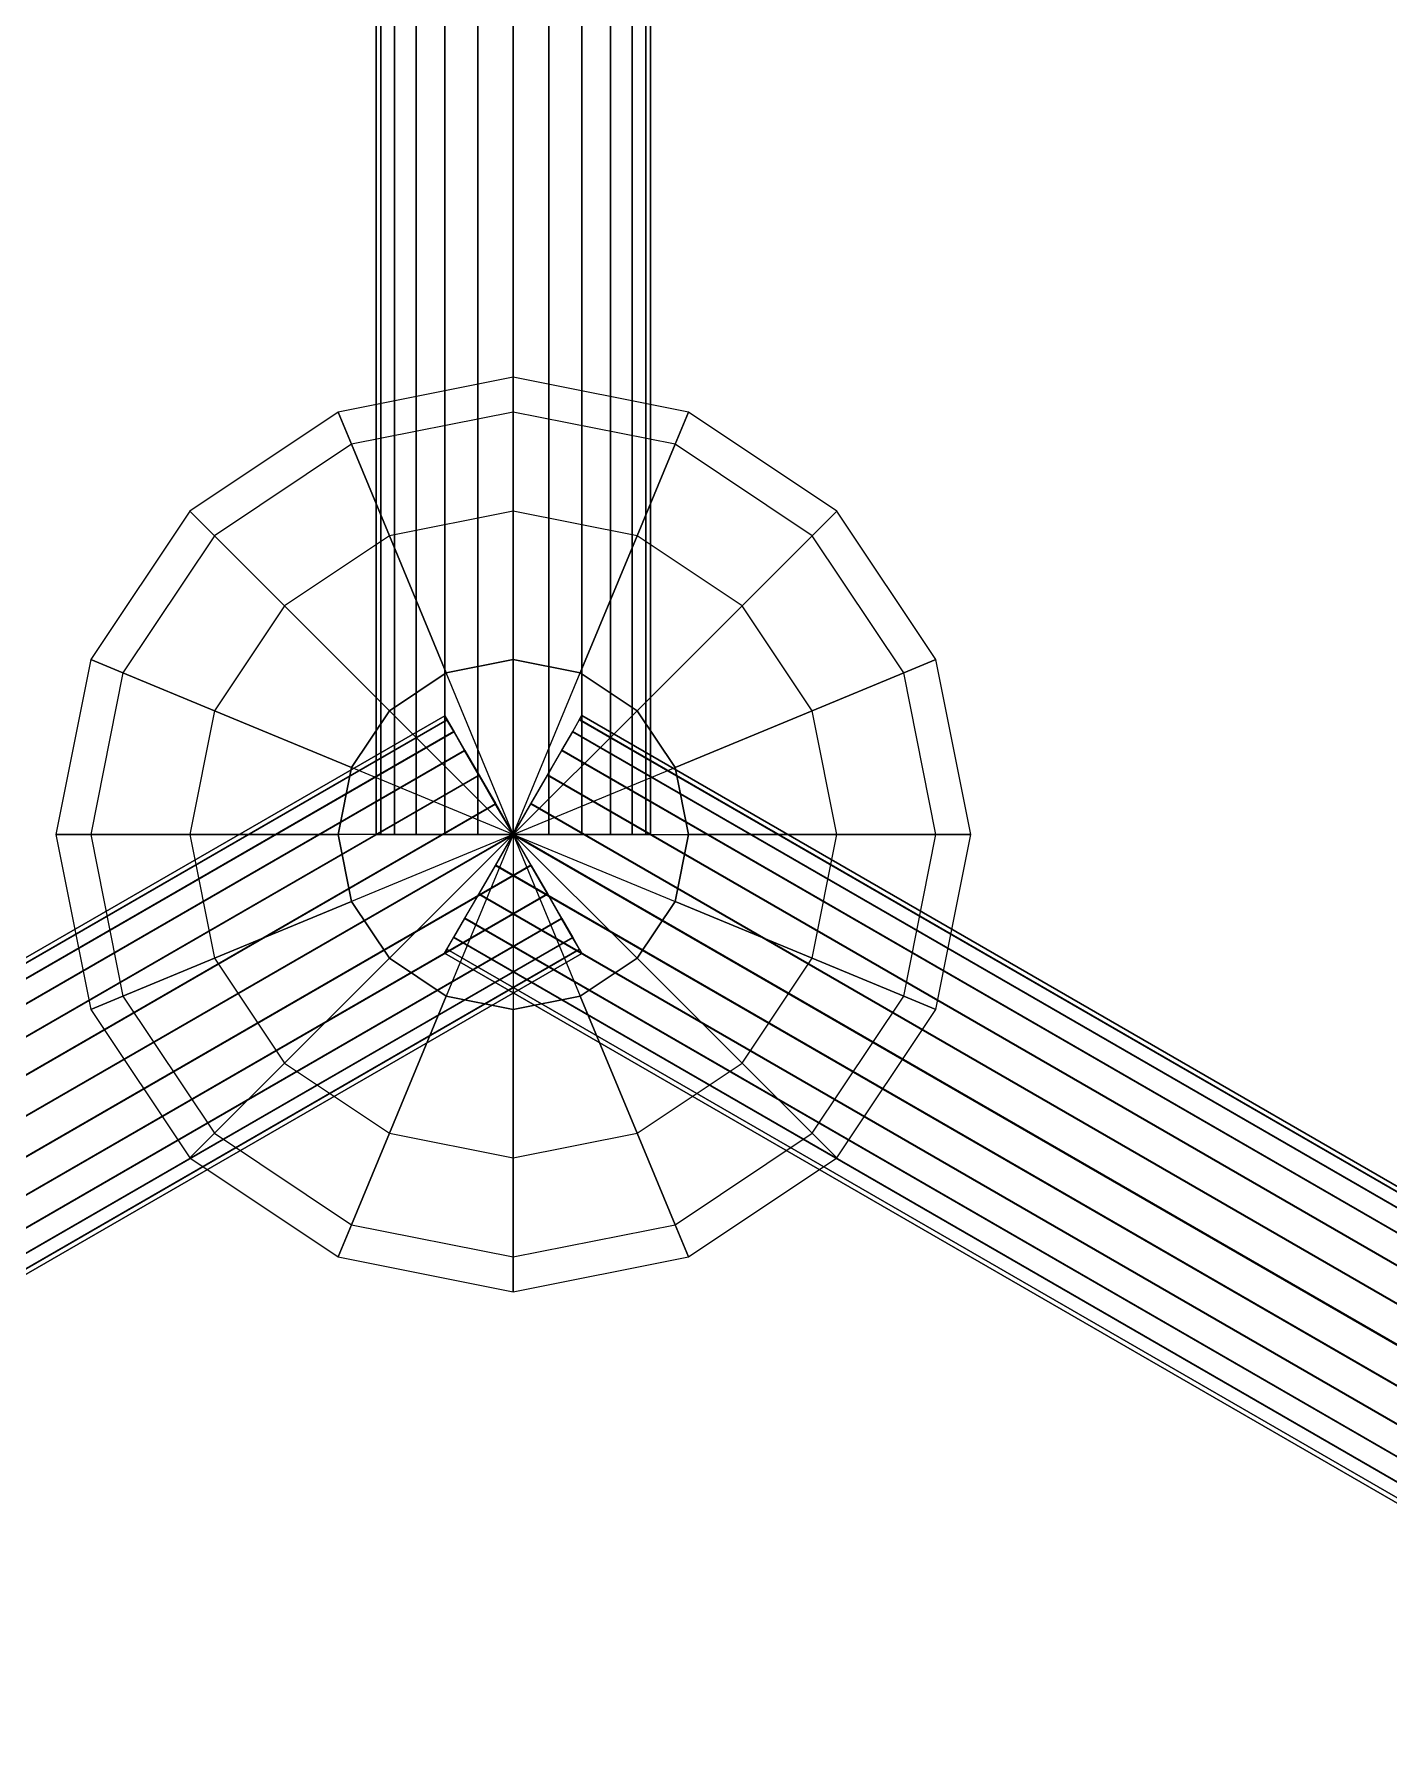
# Model space of a CAD drawing. Extents: x -2.33 to 2.33, y -2.65 to 2.65.
# Drawn here: x -1.631 to -0.447, y -1.504 to 0 of the extents above; entities that cross this region are included whole.
import ezdxf

# ---------------------------------------------------------------- set-up
doc = ezdxf.new("R2010")
doc.units = 0
doc.layers.add('L1', color=7, linetype='CONTINUOUS')

msp = doc.modelspace()

# ---------------------------------------------------------------- linework, layer by layer
at = {"layer": 'L1'}
for points in [[(-1.327911, 0.7, 0.029058), (-1.332, 0.7, -0.002), (-1.332, -0.7, -0.002), (-1.327911, -0.7, 0.029058)], [(-1.332, 0.7, -0.002), (-1.327911, 0.7, -0.033058), (-1.327911, -0.7, -0.033058), (-1.332, -0.7, -0.002)], [(-1.315923, 0.7, 0.058), (-1.327911, 0.7, 0.029058), (-1.327911, -0.7, 0.029058), (-1.315923, -0.7, 0.058)], [(-1.327911, 0.7, -0.033058), (-1.315923, 0.7, -0.062), (-1.315923, -0.7, -0.062), (-1.327911, -0.7, -0.033058)], [(-1.296853, 0.7, 0.082853), (-1.315923, 0.7, 0.058), (-1.315923, -0.7, 0.058), (-1.296853, -0.7, 0.082853)], [(-1.315923, 0.7, -0.062), (-1.296853, 0.7, -0.086853), (-1.296853, -0.7, -0.086853), (-1.315923, -0.7, -0.062)], [(-1.272, 0.7, 0.101923), (-1.296853, 0.7, 0.082853), (-1.296853, -0.7, 0.082853), (-1.272, -0.7, 0.101923)], [(-1.296853, 0.7, -0.086853), (-1.272, 0.7, -0.105923), (-1.272, -0.7, -0.105923), (-1.296853, -0.7, -0.086853)], [(-1.243058, 0.7, 0.113911), (-1.272, 0.7, 0.101923), (-1.272, -0.7, 0.101923), (-1.243058, -0.7, 0.113911)], [(-1.272, 0.7, -0.105923), (-1.243058, 0.7, -0.117911), (-1.243058, -0.7, -0.117911), (-1.272, -0.7, -0.105923)], [(-1.212, 0.7, 0.118), (-1.243058, 0.7, 0.113911), (-1.243058, -0.7, 0.113911), (-1.212, -0.7, 0.118)], [(-1.243058, 0.7, -0.117911), (-1.212, 0.7, -0.122), (-1.212, -0.7, -0.122), (-1.243058, -0.7, -0.117911)], [(-1.212, 0.7, -0.122), (-1.180942, 0.7, -0.117911), (-1.180942, -0.7, -0.117911), (-1.212, -0.7, -0.122)], [(-1.180942, 0.7, 0.113911), (-1.212, 0.7, 0.118), (-1.212, -0.7, 0.118), (-1.180942, -0.7, 0.113911)], [(-1.180942, 0.7, -0.117911), (-1.152, 0.7, -0.105923), (-1.152, -0.7, -0.105923), (-1.180942, -0.7, -0.117911)], [(-1.152, 0.7, 0.101923), (-1.180942, 0.7, 0.113911), (-1.180942, -0.7, 0.113911), (-1.152, -0.7, 0.101923)], [(-1.152, 0.7, -0.105923), (-1.127147, 0.7, -0.086853), (-1.127147, -0.7, -0.086853), (-1.152, -0.7, -0.105923)], [(-1.127147, 0.7, 0.082853), (-1.152, 0.7, 0.101923), (-1.152, -0.7, 0.101923), (-1.127147, -0.7, 0.082853)], [(-1.127147, 0.7, -0.086853), (-1.108077, 0.7, -0.062), (-1.108077, -0.7, -0.062), (-1.127147, -0.7, -0.086853)], [(-1.108077, 0.7, 0.058), (-1.127147, 0.7, 0.082853), (-1.127147, -0.7, 0.082853), (-1.108077, -0.7, 0.058)], [(-1.108077, 0.7, -0.062), (-1.096089, 0.7, -0.033058), (-1.096089, -0.7, -0.033058), (-1.108077, -0.7, -0.062)], [(-1.096089, 0.7, 0.029058), (-1.108077, 0.7, 0.058), (-1.108077, -0.7, 0.058), (-1.096089, -0.7, 0.029058)], [(-1.096089, 0.7, -0.033058), (-1.092, 0.7, -0.002), (-1.092, -0.7, -0.002), (-1.096089, -0.7, -0.033058)], [(-1.092, 0.7, -0.002), (-1.096089, 0.7, 0.029058), (-1.096089, -0.7, 0.029058), (-1.092, -0.7, -0.002)], [(-2.135903, -1.09965, -0.034259), (-2.138001, -1.096078, -0.003208), (-1.272001, -0.596077, -0.002208), (-1.269903, -0.59965, -0.033259)], [(-2.138001, -1.096078, -0.003208), (-2.13601, -1.099588, 0.027857), (-1.27001, -0.599587, 0.028858), (-1.272001, -0.596077, -0.002208)], [(-2.13601, -1.099588, 0.027857), (-2.130066, -1.109941, 0.05682), (-1.264066, -0.60994, 0.05782), (-1.27001, -0.599587, 0.028858)], [(-2.129858, -1.110061, -0.06318), (-2.135903, -1.09965, -0.034259), (-1.269903, -0.59965, -0.033259), (-1.263858, -0.61006, -0.06218)], [(0.051989, -1.310188, 0.060257), (0.058056, -1.299765, 0.031345), (-1.154269, -0.599578, 0.029345), (-1.160336, -0.61, 0.058257)], [(0.05821, -1.299677, -0.030771), (0.052286, -1.310016, -0.059742), (-1.160039, -0.609829, -0.061743), (-1.154115, -0.599489, -0.032771)], [(0.058056, -1.299765, 0.031345), (0.060178, -1.29618, 0.000297), (-1.152147, -0.595993, -0.001703), (-1.154269, -0.599578, 0.029345)], [(0.060178, -1.29618, 0.000297), (0.05821, -1.299677, -0.030771), (-1.154115, -0.599489, -0.032771), (-1.152147, -0.595993, -0.001703)], [(-2.130066, -1.109941, 0.05682), (-2.120574, -1.126431, 0.081706), (-1.254574, -0.626431, 0.082706), (-1.264066, -0.60994, 0.05782)], [(-2.12028, -1.126601, -0.088), (-2.129858, -1.110061, -0.06318), (-1.263858, -0.61006, -0.06218), (-1.25428, -0.6266, -0.087)], [(0.04239, -1.326737, 0.085063), (0.051989, -1.310188, 0.060257), (-1.160336, -0.61, 0.058257), (-1.169935, -0.626549, 0.083062)], [(0.052286, -1.310016, -0.059742), (0.04281, -1.326495, -0.084642), (-1.169515, -0.626307, -0.086643), (-1.160039, -0.609829, -0.061743)], [(-2.120574, -1.126431, 0.081706), (-2.108181, -1.147935, 0.100819), (-1.24218, -0.647935, 0.101819), (-1.254574, -0.626431, 0.082706)], [(-2.107821, -1.148143, -0.107027), (-2.12028, -1.126601, -0.088), (-1.25428, -0.6266, -0.087), (-1.24182, -0.648142, -0.106027)], [(0.029913, -1.348285, 0.104071), (0.04239, -1.326737, 0.085063), (-1.169935, -0.626549, 0.083062), (-1.182412, -0.648098, 0.102071)], [(0.04281, -1.326495, -0.084642), (0.030428, -1.347988, -0.103774), (-1.181898, -0.647801, -0.105774), (-1.169515, -0.626307, -0.086643)], [(-2.108181, -1.147935, 0.100819), (-2.09373, -1.172987, 0.112857), (-1.22773, -0.672987, 0.113857), (-1.24218, -0.647935, 0.101819)], [(-2.093329, -1.173219, -0.118965), (-2.107821, -1.148143, -0.107027), (-1.24182, -0.648142, -0.106027), (-1.227329, -0.673219, -0.117965)], [(0.015409, -1.373365, 0.115988), (0.029913, -1.348285, 0.104071), (-1.182412, -0.648098, 0.102071), (-1.196916, -0.673177, 0.113987)], [(0.030428, -1.347988, -0.103774), (0.015983, -1.373033, -0.115834), (-1.196343, -0.672846, -0.117834), (-1.181898, -0.647801, -0.105774)], [(-2.09373, -1.172987, 0.112857), (-2.078208, -1.19988, 0.117), (-1.212208, -0.69988, 0.118), (-1.22773, -0.672987, 0.113857)], [(-2.077792, -1.20012, -0.123), (-2.093329, -1.173219, -0.118965), (-1.227329, -0.673219, -0.117965), (-1.211792, -0.70012, -0.122)], [(-0.000134, -1.400265, 0.12), (0.015409, -1.373365, 0.115988), (-1.196916, -0.673177, 0.113987), (-1.21246, -0.700078, 0.117999)], [(0.015983, -1.373033, -0.115834), (0.00046, -1.399922, -0.119999), (-1.211866, -0.699735, -0.122), (-1.196343, -0.672846, -0.117834)], [(-2.078208, -1.19988, 0.117), (-2.062671, -1.226781, 0.112965), (-1.196671, -0.726781, 0.113965), (-1.212208, -0.69988, 0.118)], [(-2.06227, -1.227013, -0.118857), (-2.077792, -1.20012, -0.123), (-1.211792, -0.70012, -0.122), (-1.19627, -0.727013, -0.117857)], [(-0.015657, -1.427154, 0.115834), (-0.000134, -1.400265, 0.12), (-1.21246, -0.700078, 0.117999), (-1.227983, -0.726967, 0.113834)], [(0.00046, -1.399922, -0.119999), (-0.015084, -1.426823, -0.115987), (-1.227409, -0.726635, -0.117988), (-1.211866, -0.699735, -0.122)], [(-2.062671, -1.226781, 0.112965), (-2.04818, -1.251858, 0.101027), (-1.182179, -0.751857, 0.102027), (-1.196671, -0.726781, 0.113965)], [(-2.047819, -1.252065, -0.106819), (-2.06227, -1.227013, -0.118857), (-1.19627, -0.727013, -0.117857), (-1.181819, -0.752065, -0.105819)], [(-0.030102, -1.452199, 0.103774), (-0.015657, -1.427154, 0.115834), (-1.227983, -0.726967, 0.113834), (-1.242428, -0.752011, 0.101774)], [(-0.015084, -1.426823, -0.115987), (-0.029588, -1.451902, -0.104071), (-1.241913, -0.751714, -0.106071), (-1.227409, -0.726635, -0.117988)], [(-2.04818, -1.251858, 0.101027), (-2.03572, -1.2734, 0.082), (-1.16972, -0.773399, 0.083), (-1.182179, -0.751857, 0.102027)], [(-0.029588, -1.451902, -0.104071), (-0.042065, -1.473451, -0.085062), (-1.25439, -0.773263, -0.087063), (-1.241913, -0.751714, -0.106071)], [(-2.035426, -1.273569, -0.087706), (-2.047819, -1.252065, -0.106819), (-1.181819, -0.752065, -0.105819), (-1.169426, -0.773569, -0.086706)], [(-0.042485, -1.473693, 0.084643), (-0.030102, -1.452199, 0.103774), (-1.242428, -0.752011, 0.101774), (-1.25481, -0.773505, 0.082642)], [(-2.03572, -1.2734, 0.082), (-2.026142, -1.28994, 0.05718), (-1.160141, -0.789939, 0.05818), (-1.16972, -0.773399, 0.083)], [(-2.025934, -1.29006, -0.06282), (-2.035426, -1.273569, -0.087706), (-1.169426, -0.773569, -0.086706), (-1.159933, -0.790059, -0.06182)], [(-0.051961, -1.490171, 0.059743), (-0.042485, -1.473693, 0.084643), (-1.25481, -0.773505, 0.082642), (-1.264286, -0.789984, 0.057742)], [(-0.042065, -1.473451, -0.085062), (-0.051664, -1.49, -0.060257), (-1.263989, -0.789812, -0.062257), (-1.25439, -0.773263, -0.087063)], [(-2.026142, -1.28994, 0.05718), (-2.020097, -1.30035, 0.028259), (-1.154097, -0.80035, 0.029259), (-1.160141, -0.789939, 0.05818)], [(-2.01999, -1.300413, -0.033858), (-2.025934, -1.29006, -0.06282), (-1.159933, -0.790059, -0.06182), (-1.153989, -0.800412, -0.032857)], [(-0.057885, -1.500511, 0.030771), (-0.051961, -1.490171, 0.059743), (-1.264286, -0.789984, 0.057742), (-1.27021, -0.800323, 0.028771)], [(-0.051664, -1.49, -0.060257), (-0.057731, -1.500422, -0.031345), (-1.270056, -0.800235, -0.033345), (-1.263989, -0.789812, -0.062257)], [(-2.020097, -1.30035, 0.028259), (-2.017999, -1.303923, -0.002792), (-1.151999, -0.803922, -0.001792), (-1.154097, -0.80035, 0.029259)], [(-2.017999, -1.303923, -0.002792), (-2.01999, -1.300413, -0.033858), (-1.153989, -0.800412, -0.032857), (-1.151999, -0.803922, -0.001792)], [(-0.057731, -1.500422, -0.031345), (-0.059853, -1.504007, -0.000297), (-1.272178, -0.80382, -0.002297), (-1.270056, -0.800235, -0.033345)], [(-0.059853, -1.504007, -0.000297), (-0.057885, -1.500511, 0.030771), (-1.27021, -0.800323, 0.028771), (-1.272178, -0.80382, -0.002297)]]:
    msp.add_3dface(points, dxfattribs=at)
for points, invisible_edges in [([(-1.212, -0.330448, 0.151073), (-1.212, -0.3, -0.002), (-1.365073, -0.330448, -0.002)], 140), ([(-1.212, -0.3, -0.002), (-1.353421, -0.358579, -0.155073), (-1.365073, -0.330448, -0.002)], 137), ([(-1.212, -0.3, -0.002), (-1.212, -0.330448, -0.155073), (-1.353421, -0.358579, -0.155073)], 140), ([(-1.070579, -0.358579, 0.151073), (-1.058927, -0.330448, -0.002), (-1.212, -0.3, -0.002)], 140), ([(-1.070579, -0.358579, 0.151073), (-1.212, -0.3, -0.002), (-1.212, -0.330448, 0.151073)], 137), ([(-1.058927, -0.330448, -0.002), (-1.212, -0.330448, -0.155073), (-1.212, -0.3, -0.002)], 137), ([(-1.353421, -0.358579, 0.151073), (-1.365073, -0.330448, -0.002), (-1.494843, -0.417157, -0.002)], 140), ([(-1.365073, -0.330448, -0.002), (-1.473313, -0.438687, -0.155073), (-1.494843, -0.417157, -0.002)], 137), ([(-1.365073, -0.330448, -0.002), (-1.353421, -0.358579, -0.155073), (-1.473313, -0.438687, -0.155073)], 140), ([(-1.212, -0.330448, 0.151073), (-1.365073, -0.330448, -0.002), (-1.353421, -0.358579, 0.151073)], 137), ([(-1.212, -0.417157, 0.280843), (-1.212, -0.330448, 0.151073), (-1.353421, -0.358579, 0.151073)], 12), ([(-1.212, -0.330448, -0.155073), (-1.320239, -0.438687, -0.284843), (-1.353421, -0.358579, -0.155073)], 137), ([(-1.212, -0.330448, -0.155073), (-1.212, -0.417157, -0.284843), (-1.320239, -0.438687, -0.284843)], 140), ([(-1.103761, -0.438687, 0.280843), (-1.070579, -0.358579, 0.151073), (-1.212, -0.330448, 0.151073)], 12), ([(-1.103761, -0.438687, 0.280843), (-1.212, -0.330448, 0.151073), (-1.212, -0.417157, 0.280843)], 9), ([(-1.058927, -0.330448, -0.002), (-1.070579, -0.358579, -0.155073), (-1.212, -0.330448, -0.155073)], 140), ([(-1.070579, -0.358579, -0.155073), (-1.212, -0.417157, -0.284843), (-1.212, -0.330448, -0.155073)], 137), ([(-0.950687, -0.438687, 0.151073), (-1.058927, -0.330448, -0.002), (-1.070579, -0.358579, 0.151073)], 9), ([(-0.929157, -0.417157, -0.002), (-1.070579, -0.358579, -0.155073), (-1.058927, -0.330448, -0.002)], 137), ([(-0.950687, -0.438687, 0.151073), (-0.929157, -0.417157, -0.002), (-1.058927, -0.330448, -0.002)], 12), ([(-1.353421, -0.358579, 0.151073), (-1.494843, -0.417157, -0.002), (-1.473313, -0.438687, 0.151073)], 137), ([(-1.320239, -0.438687, 0.280843), (-1.353421, -0.358579, 0.151073), (-1.473313, -0.438687, 0.151073)], 140), ([(-1.353421, -0.358579, -0.155073), (-1.412, -0.5, -0.284843), (-1.473313, -0.438687, -0.155073)], 137), ([(-1.353421, -0.358579, -0.155073), (-1.320239, -0.438687, -0.284843), (-1.412, -0.5, -0.284843)], 140), ([(-1.212, -0.417157, 0.280843), (-1.353421, -0.358579, 0.151073), (-1.320239, -0.438687, 0.280843)], 9), ([(-1.070579, -0.358579, -0.155073), (-1.103761, -0.438687, -0.284843), (-1.212, -0.417157, -0.284843)], 140), ([(-1.012, -0.5, 0.280843), (-1.070579, -0.358579, 0.151073), (-1.103761, -0.438687, 0.280843)], 9), ([(-0.950687, -0.438687, -0.155073), (-1.103761, -0.438687, -0.284843), (-1.070579, -0.358579, -0.155073)], 137), ([(-1.012, -0.5, 0.280843), (-0.950687, -0.438687, 0.151073), (-1.070579, -0.358579, 0.151073)], 12), ([(-0.929157, -0.417157, -0.002), (-0.950687, -0.438687, -0.155073), (-1.070579, -0.358579, -0.155073)], 140), ([(-1.473313, -0.438687, 0.151073), (-1.494843, -0.417157, -0.002), (-1.581552, -0.546927, -0.002)], 140), ([(-1.494843, -0.417157, -0.002), (-1.553421, -0.558579, -0.155073), (-1.581552, -0.546927, -0.002)], 137), ([(-1.494843, -0.417157, -0.002), (-1.473313, -0.438687, -0.155073), (-1.553421, -0.558579, -0.155073)], 140), ([(-1.212, -0.546927, 0.367552), (-1.212, -0.417157, 0.280843), (-1.320239, -0.438687, 0.280843)], 12), ([(-1.212, -0.417157, -0.284843), (-1.270579, -0.558579, -0.371552), (-1.320239, -0.438687, -0.284843)], 137), ([(-1.212, -0.417157, -0.284843), (-1.212, -0.546927, -0.371552), (-1.270579, -0.558579, -0.371552)], 140), ([(-1.153421, -0.558579, 0.367552), (-1.103761, -0.438687, 0.280843), (-1.212, -0.417157, 0.280843)], 12), ([(-1.153421, -0.558579, 0.367552), (-1.212, -0.417157, 0.280843), (-1.212, -0.546927, 0.367552)], 9), ([(-1.103761, -0.438687, -0.284843), (-1.212, -0.546927, -0.371552), (-1.212, -0.417157, -0.284843)], 137), ([(-0.870579, -0.558579, 0.151073), (-0.929157, -0.417157, -0.002), (-0.950687, -0.438687, 0.151073)], 9), ([(-0.842448, -0.546927, -0.002), (-0.950687, -0.438687, -0.155073), (-0.929157, -0.417157, -0.002)], 9), ([(-0.870579, -0.558579, 0.151073), (-0.842448, -0.546927, -0.002), (-0.929157, -0.417157, -0.002)], 12), ([(-1.473313, -0.438687, 0.151073), (-1.581552, -0.546927, -0.002), (-1.553421, -0.558579, 0.151073)], 137), ([(-1.412, -0.5, 0.280843), (-1.473313, -0.438687, 0.151073), (-1.553421, -0.558579, 0.151073)], 140), ([(-1.473313, -0.438687, -0.155073), (-1.473313, -0.591761, -0.284843), (-1.553421, -0.558579, -0.155073)], 137), ([(-1.320239, -0.438687, 0.280843), (-1.473313, -0.438687, 0.151073), (-1.412, -0.5, 0.280843)], 137), ([(-1.473313, -0.438687, -0.155073), (-1.412, -0.5, -0.284843), (-1.473313, -0.591761, -0.284843)], 140), ([(-1.270579, -0.558579, 0.367552), (-1.320239, -0.438687, 0.280843), (-1.412, -0.5, 0.280843)], 12), ([(-1.320239, -0.438687, -0.284843), (-1.320239, -0.591761, -0.371552), (-1.412, -0.5, -0.284843)], 137), ([(-1.212, -0.546927, 0.367552), (-1.320239, -0.438687, 0.280843), (-1.270579, -0.558579, 0.367552)], 9), ([(-1.320239, -0.438687, -0.284843), (-1.270579, -0.558579, -0.371552), (-1.320239, -0.591761, -0.371552)], 140), ([(-1.103761, -0.438687, -0.284843), (-1.153421, -0.558579, -0.371552), (-1.212, -0.546927, -0.371552)], 140), ([(-1.103761, -0.591761, 0.367552), (-1.103761, -0.438687, 0.280843), (-1.153421, -0.558579, 0.367552)], 9), ([(-1.012, -0.5, -0.284843), (-1.153421, -0.558579, -0.371552), (-1.103761, -0.438687, -0.284843)], 137), ([(-1.103761, -0.591761, 0.367552), (-1.012, -0.5, 0.280843), (-1.103761, -0.438687, 0.280843)], 12), ([(-0.950687, -0.438687, -0.155073), (-1.012, -0.5, -0.284843), (-1.103761, -0.438687, -0.284843)], 140), ([(-0.950687, -0.591761, 0.280843), (-0.950687, -0.438687, 0.151073), (-1.012, -0.5, 0.280843)], 9), ([(-0.870579, -0.558579, -0.155073), (-1.012, -0.5, -0.284843), (-0.950687, -0.438687, -0.155073)], 137), ([(-0.950687, -0.591761, 0.280843), (-0.870579, -0.558579, 0.151073), (-0.950687, -0.438687, 0.151073)], 12), ([(-0.842448, -0.546927, -0.002), (-0.870579, -0.558579, -0.155073), (-0.950687, -0.438687, -0.155073)], 12), ([(-1.412, -0.5, 0.280843), (-1.553421, -0.558579, 0.151073), (-1.473313, -0.591761, 0.280843)], 137), ([(-1.320239, -0.591761, 0.367552), (-1.412, -0.5, 0.280843), (-1.473313, -0.591761, 0.280843)], 12), ([(-1.412, -0.5, -0.284843), (-1.353421, -0.641421, -0.371552), (-1.473313, -0.591761, -0.284843)], 137), ([(-1.270579, -0.558579, 0.367552), (-1.412, -0.5, 0.280843), (-1.320239, -0.591761, 0.367552)], 9), ([(-1.412, -0.5, -0.284843), (-1.320239, -0.591761, -0.371552), (-1.353421, -0.641421, -0.371552)], 140), ([(-1.012, -0.5, -0.284843), (-1.103761, -0.591761, -0.371552), (-1.153421, -0.558579, -0.371552)], 140), ([(-1.070579, -0.641421, 0.367552), (-1.012, -0.5, 0.280843), (-1.103761, -0.591761, 0.367552)], 9), ([(-0.950687, -0.591761, -0.284843), (-1.103761, -0.591761, -0.371552), (-1.012, -0.5, -0.284843)], 137), ([(-1.070579, -0.641421, 0.367552), (-0.950687, -0.591761, 0.280843), (-1.012, -0.5, 0.280843)], 12), ([(-0.870579, -0.558579, -0.155073), (-0.950687, -0.591761, -0.284843), (-1.012, -0.5, -0.284843)], 140), ([(-1.553421, -0.558579, 0.151073), (-1.581552, -0.546927, -0.002), (-1.612, -0.7, -0.002)], 140), ([(-1.581552, -0.546927, -0.002), (-1.581552, -0.7, -0.155073), (-1.612, -0.7, -0.002)], 137), ([(-1.581552, -0.546927, -0.002), (-1.553421, -0.558579, -0.155073), (-1.581552, -0.7, -0.155073)], 140), ([(-1.212, -0.7, 0.398), (-1.212, -0.546927, 0.367552), (-1.270579, -0.558579, 0.367552)], 8), ([(-1.212, -0.7, -0.402), (-1.270579, -0.558579, -0.371552), (-1.212, -0.546927, -0.371552)], 136), ([(-1.212, -0.7, 0.398), (-1.153421, -0.558579, 0.367552), (-1.212, -0.546927, 0.367552)], 8), ([(-1.212, -0.7, -0.402), (-1.212, -0.546927, -0.371552), (-1.153421, -0.558579, -0.371552)], 136), ([(-0.842448, -0.7, 0.151073), (-0.842448, -0.546927, -0.002), (-0.870579, -0.558579, 0.151073)], 9), ([(-0.812, -0.7, -0.002), (-0.870579, -0.558579, -0.155073), (-0.842448, -0.546927, -0.002)], 9), ([(-0.842448, -0.7, 0.151073), (-0.812, -0.7, -0.002), (-0.842448, -0.546927, -0.002)], 12), ([(-1.553421, -0.558579, 0.151073), (-1.612, -0.7, -0.002), (-1.581552, -0.7, 0.151073)], 137), ([(-1.473313, -0.591761, 0.280843), (-1.553421, -0.558579, 0.151073), (-1.581552, -0.7, 0.151073)], 140), ([(-1.553421, -0.558579, -0.155073), (-1.494843, -0.7, -0.284843), (-1.581552, -0.7, -0.155073)], 137), ([(-1.553421, -0.558579, -0.155073), (-1.473313, -0.591761, -0.284843), (-1.494843, -0.7, -0.284843)], 140), ([(-1.212, -0.7, 0.398), (-1.270579, -0.558579, 0.367552), (-1.320239, -0.591761, 0.367552)], 8), ([(-1.212, -0.7, -0.402), (-1.320239, -0.591761, -0.371552), (-1.270579, -0.558579, -0.371552)], 136), ([(-1.212, -0.7, 0.398), (-1.103761, -0.591761, 0.367552), (-1.153421, -0.558579, 0.367552)], 8), ([(-1.212, -0.7, -0.402), (-1.153421, -0.558579, -0.371552), (-1.103761, -0.591761, -0.371552)], 136), ([(-0.929157, -0.7, 0.280843), (-0.870579, -0.558579, 0.151073), (-0.950687, -0.591761, 0.280843)], 9), ([(-0.842448, -0.7, -0.155073), (-0.950687, -0.591761, -0.284843), (-0.870579, -0.558579, -0.155073)], 137), ([(-0.929157, -0.7, 0.280843), (-0.842448, -0.7, 0.151073), (-0.870579, -0.558579, 0.151073)], 12), ([(-0.812, -0.7, -0.002), (-0.842448, -0.7, -0.155073), (-0.870579, -0.558579, -0.155073)], 12), ([(-1.473313, -0.591761, 0.280843), (-1.581552, -0.7, 0.151073), (-1.494843, -0.7, 0.280843)], 137), ([(-1.353421, -0.641421, 0.367552), (-1.473313, -0.591761, 0.280843), (-1.494843, -0.7, 0.280843)], 12), ([(-1.473313, -0.591761, -0.284843), (-1.365073, -0.7, -0.371552), (-1.494843, -0.7, -0.284843)], 137), ([(-1.320239, -0.591761, 0.367552), (-1.473313, -0.591761, 0.280843), (-1.353421, -0.641421, 0.367552)], 9), ([(-1.473313, -0.591761, -0.284843), (-1.353421, -0.641421, -0.371552), (-1.365073, -0.7, -0.371552)], 140), ([(-1.212, -0.7, 0.398), (-1.320239, -0.591761, 0.367552), (-1.353421, -0.641421, 0.367552)], 8), ([(-1.212, -0.7, -0.402), (-1.353421, -0.641421, -0.371552), (-1.320239, -0.591761, -0.371552)], 136), ([(-1.212, -0.7, -0.002), (-1.269903, -0.59965, -0.033259), (-1.272001, -0.596077, -0.002208)], 15), ([(-1.212, -0.7, -0.002), (-1.272001, -0.596077, -0.002208), (-1.27001, -0.599587, 0.028858)], 15), ([(-1.212, -0.7, -0.002), (-1.27001, -0.599587, 0.028858), (-1.264066, -0.60994, 0.05782)], 15), ([(-1.212, -0.7, -0.002), (-1.263858, -0.61006, -0.06218), (-1.269903, -0.59965, -0.033259)], 15), ([(-1.212163, -0.699906, -0.002), (-1.154269, -0.599578, 0.029345), (-1.152147, -0.595993, -0.001703)], 143), ([(-1.212163, -0.699906, -0.002), (-1.152147, -0.595993, -0.001703), (-1.154115, -0.599489, -0.032771)], 143), ([(-1.212163, -0.699906, -0.002), (-1.154115, -0.599489, -0.032771), (-1.160039, -0.609829, -0.061743)], 143), ([(-1.212163, -0.699906, -0.002), (-1.160336, -0.61, 0.058257), (-1.154269, -0.599578, 0.029345)], 143), ([(-1.212, -0.7, 0.398), (-1.070579, -0.641421, 0.367552), (-1.103761, -0.591761, 0.367552)], 8), ([(-1.212, -0.7, -0.402), (-1.103761, -0.591761, -0.371552), (-1.070579, -0.641421, -0.371552)], 136), ([(-0.950687, -0.591761, -0.284843), (-1.070579, -0.641421, -0.371552), (-1.103761, -0.591761, -0.371552)], 140), ([(-1.058927, -0.7, 0.367552), (-0.950687, -0.591761, 0.280843), (-1.070579, -0.641421, 0.367552)], 9), ([(-0.929157, -0.7, -0.284843), (-1.070579, -0.641421, -0.371552), (-0.950687, -0.591761, -0.284843)], 137), ([(-1.058927, -0.7, 0.367552), (-0.929157, -0.7, 0.280843), (-0.950687, -0.591761, 0.280843)], 12), ([(-0.842448, -0.7, -0.155073), (-0.929157, -0.7, -0.284843), (-0.950687, -0.591761, -0.284843)], 140), ([(-1.212, -0.7, -0.002), (-1.264066, -0.60994, 0.05782), (-1.254574, -0.626431, 0.082706)], 15), ([(-1.212, -0.7, -0.002), (-1.25428, -0.6266, -0.087), (-1.263858, -0.61006, -0.06218)], 15), ([(-1.212163, -0.699906, -0.002), (-1.160039, -0.609829, -0.061743), (-1.169515, -0.626307, -0.086643)], 143), ([(-1.212163, -0.699906, -0.002), (-1.169935, -0.626549, 0.083062), (-1.160336, -0.61, 0.058257)], 143), ([(-1.212, -0.7, -0.002), (-1.254574, -0.626431, 0.082706), (-1.24218, -0.647935, 0.101819)], 15), ([(-1.212, -0.7, -0.002), (-1.24182, -0.648142, -0.106027), (-1.25428, -0.6266, -0.087)], 15), ([(-1.212163, -0.699906, -0.002), (-1.169515, -0.626307, -0.086643), (-1.181898, -0.647801, -0.105774)], 143), ([(-1.212163, -0.699906, -0.002), (-1.182412, -0.648098, 0.102071), (-1.169935, -0.626549, 0.083062)], 143), ([(-1.353421, -0.641421, 0.367552), (-1.494843, -0.7, 0.280843), (-1.365073, -0.7, 0.367552)], 9), ([(-1.212, -0.7, 0.398), (-1.353421, -0.641421, 0.367552), (-1.365073, -0.7, 0.367552)], 8), ([(-1.212, -0.7, -0.402), (-1.365073, -0.7, -0.371552), (-1.353421, -0.641421, -0.371552)], 136), ([(-1.212, -0.7, 0.398), (-1.058927, -0.7, 0.367552), (-1.070579, -0.641421, 0.367552)], 8), ([(-1.212, -0.7, -0.402), (-1.070579, -0.641421, -0.371552), (-1.058927, -0.7, -0.371552)], 136), ([(-0.929157, -0.7, -0.284843), (-1.058927, -0.7, -0.371552), (-1.070579, -0.641421, -0.371552)], 140), ([(-1.212, -0.7, -0.002), (-1.24218, -0.647935, 0.101819), (-1.22773, -0.672987, 0.113857)], 15), ([(-1.212, -0.7, -0.002), (-1.227329, -0.673219, -0.117965), (-1.24182, -0.648142, -0.106027)], 15), ([(-1.212163, -0.699906, -0.002), (-1.181898, -0.647801, -0.105774), (-1.196343, -0.672846, -0.117834)], 143), ([(-1.212163, -0.699906, -0.002), (-1.196916, -0.673177, 0.113987), (-1.182412, -0.648098, 0.102071)], 143), ([(-1.212, -0.7, -0.002), (-1.22773, -0.672987, 0.113857), (-1.212208, -0.69988, 0.118)], 15), ([(-1.212, -0.7, -0.002), (-1.211792, -0.70012, -0.122), (-1.227329, -0.673219, -0.117965)], 15), ([(-1.212163, -0.699906, -0.002), (-1.21246, -0.700078, 0.117999), (-1.196916, -0.673177, 0.113987)], 143), ([(-1.212163, -0.699906, -0.002), (-1.196343, -0.672846, -0.117834), (-1.211866, -0.699735, -0.122)], 143), ([(-1.581552, -0.7, 0.151073), (-1.612, -0.7, -0.002), (-1.581552, -0.853073, -0.002)], 140), ([(-1.612, -0.7, -0.002), (-1.581552, -0.7, -0.155073), (-1.553421, -0.841421, -0.155073)], 140), ([(-1.612, -0.7, -0.002), (-1.553421, -0.841421, -0.155073), (-1.581552, -0.853073, -0.002)], 137), ([(-1.494843, -0.7, 0.280843), (-1.581552, -0.7, 0.151073), (-1.553421, -0.841421, 0.151073)], 12), ([(-1.581552, -0.7, 0.151073), (-1.581552, -0.853073, -0.002), (-1.553421, -0.841421, 0.151073)], 137), ([(-1.581552, -0.7, -0.155073), (-1.494843, -0.7, -0.284843), (-1.473313, -0.808239, -0.284843)], 140), ([(-1.581552, -0.7, -0.155073), (-1.473313, -0.808239, -0.284843), (-1.553421, -0.841421, -0.155073)], 137), ([(-1.494843, -0.7, 0.280843), (-1.553421, -0.841421, 0.151073), (-1.473313, -0.808239, 0.280843)], 9), ([(-1.365073, -0.7, 0.367552), (-1.494843, -0.7, 0.280843), (-1.473313, -0.808239, 0.280843)], 12), ([(-1.494843, -0.7, -0.284843), (-1.365073, -0.7, -0.371552), (-1.353421, -0.758579, -0.371552)], 140), ([(-1.494843, -0.7, -0.284843), (-1.353421, -0.758579, -0.371552), (-1.473313, -0.808239, -0.284843)], 137), ([(-1.365073, -0.7, 0.367552), (-1.473313, -0.808239, 0.280843), (-1.353421, -0.758579, 0.367552)], 9), ([(-1.212, -0.7, 0.398), (-1.365073, -0.7, 0.367552), (-1.353421, -0.758579, 0.367552)], 8), ([(-1.212, -0.7, -0.402), (-1.353421, -0.758579, -0.371552), (-1.365073, -0.7, -0.371552)], 136), ([(-1.212, -0.7, 0.398), (-1.353421, -0.758579, 0.367552), (-1.320239, -0.808239, 0.367552)], 8), ([(-1.212, -0.7, -0.402), (-1.320239, -0.808239, -0.371552), (-1.353421, -0.758579, -0.371552)], 136), ([(-1.212, -0.7, -0.002), (-1.327911, -0.7, 0.029058), (-1.332, -0.7, -0.002)], 15), ([(-1.212, -0.7, -0.002), (-1.332, -0.7, -0.002), (-1.327911, -0.7, -0.033058)], 15), ([(-1.212, -0.7, -0.002), (-1.315923, -0.7, 0.058), (-1.327911, -0.7, 0.029058)], 15), ([(-1.212, -0.7, -0.002), (-1.327911, -0.7, -0.033058), (-1.315923, -0.7, -0.062)], 15), ([(-1.212, -0.7, 0.398), (-1.320239, -0.808239, 0.367552), (-1.270579, -0.841421, 0.367552)], 8), ([(-1.212, -0.7, -0.402), (-1.270579, -0.841421, -0.371552), (-1.320239, -0.808239, -0.371552)], 136), ([(-1.212, -0.7, -0.002), (-1.296853, -0.7, 0.082853), (-1.315923, -0.7, 0.058)], 15), ([(-1.212, -0.7, -0.002), (-1.315923, -0.7, -0.062), (-1.296853, -0.7, -0.086853)], 15), ([(-1.212, -0.7, -0.002), (-1.272, -0.7, 0.101923), (-1.296853, -0.7, 0.082853)], 15), ([(-1.212, -0.7, -0.002), (-1.296853, -0.7, -0.086853), (-1.272, -0.7, -0.105923)], 15), ([(-1.212163, -0.699906, -0.002), (-1.270056, -0.800235, -0.033345), (-1.272178, -0.80382, -0.002297)], 143), ([(-1.212163, -0.699906, -0.002), (-1.272178, -0.80382, -0.002297), (-1.27021, -0.800323, 0.028771)], 143), ([(-1.212, -0.7, -0.002), (-1.243058, -0.7, 0.113911), (-1.272, -0.7, 0.101923)], 15), ([(-1.212, -0.7, -0.002), (-1.272, -0.7, -0.105923), (-1.243058, -0.7, -0.117911)], 15), ([(-1.212, -0.7, 0.398), (-1.270579, -0.841421, 0.367552), (-1.212, -0.853073, 0.367552)], 8), ([(-1.212, -0.7, -0.402), (-1.212, -0.853073, -0.371552), (-1.270579, -0.841421, -0.371552)], 136), ([(-1.212163, -0.699906, -0.002), (-1.27021, -0.800323, 0.028771), (-1.264286, -0.789984, 0.057742)], 143), ([(-1.212163, -0.699906, -0.002), (-1.263989, -0.789812, -0.062257), (-1.270056, -0.800235, -0.033345)], 143), ([(-1.212163, -0.699906, -0.002), (-1.264286, -0.789984, 0.057742), (-1.25481, -0.773505, 0.082642)], 143), ([(-1.212163, -0.699906, -0.002), (-1.25439, -0.773263, -0.087063), (-1.263989, -0.789812, -0.062257)], 143), ([(-1.212163, -0.699906, -0.002), (-1.25481, -0.773505, 0.082642), (-1.242428, -0.752011, 0.101774)], 143), ([(-1.212163, -0.699906, -0.002), (-1.241913, -0.751714, -0.106071), (-1.25439, -0.773263, -0.087063)], 143), ([(-1.212, -0.7, -0.002), (-1.212, -0.7, 0.118), (-1.243058, -0.7, 0.113911)], 15), ([(-1.212, -0.7, -0.002), (-1.243058, -0.7, -0.117911), (-1.212, -0.7, -0.122)], 15), ([(-1.212163, -0.699906, -0.002), (-1.242428, -0.752011, 0.101774), (-1.227983, -0.726967, 0.113834)], 143), ([(-1.212163, -0.699906, -0.002), (-1.227409, -0.726635, -0.117988), (-1.241913, -0.751714, -0.106071)], 143), ([(-1.212163, -0.699906, -0.002), (-1.227983, -0.726967, 0.113834), (-1.21246, -0.700078, 0.117999)], 143), ([(-1.212163, -0.699906, -0.002), (-1.211866, -0.699735, -0.122), (-1.227409, -0.726635, -0.117988)], 143), ([(-1.212, -0.7, -0.002), (-1.212208, -0.69988, 0.118), (-1.196671, -0.726781, 0.113965)], 15), ([(-1.212, -0.7, 0.398), (-1.212, -0.853073, 0.367552), (-1.153421, -0.841421, 0.367552)], 8), ([(-1.212, -0.7, 0.398), (-1.153421, -0.841421, 0.367552), (-1.103761, -0.808239, 0.367552)], 8), ([(-1.212, -0.7, 0.398), (-1.103761, -0.808239, 0.367552), (-1.070579, -0.758579, 0.367552)], 8), ([(-1.212, -0.7, 0.398), (-1.070579, -0.758579, 0.367552), (-1.058927, -0.7, 0.367552)], 8), ([(-1.212, -0.7, -0.402), (-1.153421, -0.841421, -0.371552), (-1.212, -0.853073, -0.371552)], 136), ([(-1.212, -0.7, -0.402), (-1.103761, -0.808239, -0.371552), (-1.153421, -0.841421, -0.371552)], 136), ([(-1.212, -0.7, -0.402), (-1.070579, -0.758579, -0.371552), (-1.103761, -0.808239, -0.371552)], 136), ([(-1.212, -0.7, -0.402), (-1.058927, -0.7, -0.371552), (-1.070579, -0.758579, -0.371552)], 136), ([(-1.212, -0.7, -0.002), (-1.212, -0.7, -0.122), (-1.180942, -0.7, -0.117911)], 15), ([(-1.212, -0.7, -0.002), (-1.180942, -0.7, -0.117911), (-1.152, -0.7, -0.105923)], 15), ([(-1.212, -0.7, -0.002), (-1.152, -0.7, -0.105923), (-1.127147, -0.7, -0.086853)], 15), ([(-1.212, -0.7, -0.002), (-1.127147, -0.7, -0.086853), (-1.108077, -0.7, -0.062)], 15), ([(-1.212, -0.7, -0.002), (-1.108077, -0.7, -0.062), (-1.096089, -0.7, -0.033058)], 15), ([(-1.212, -0.7, -0.002), (-1.096089, -0.7, -0.033058), (-1.092, -0.7, -0.002)], 15), ([(-1.212, -0.7, -0.002), (-1.092, -0.7, -0.002), (-1.096089, -0.7, 0.029058)], 15), ([(-1.212, -0.7, -0.002), (-1.096089, -0.7, 0.029058), (-1.108077, -0.7, 0.058)], 15), ([(-1.212, -0.7, -0.002), (-1.108077, -0.7, 0.058), (-1.127147, -0.7, 0.082853)], 15), ([(-1.212, -0.7, -0.002), (-1.127147, -0.7, 0.082853), (-1.152, -0.7, 0.101923)], 15), ([(-1.212, -0.7, -0.002), (-1.152, -0.7, 0.101923), (-1.180942, -0.7, 0.113911)], 15), ([(-1.212, -0.7, -0.002), (-1.180942, -0.7, 0.113911), (-1.212, -0.7, 0.118)], 15), ([(-1.212, -0.7, -0.002), (-1.196671, -0.726781, 0.113965), (-1.182179, -0.751857, 0.102027)], 15), ([(-1.212, -0.7, -0.002), (-1.182179, -0.751857, 0.102027), (-1.16972, -0.773399, 0.083)], 15), ([(-1.212, -0.7, -0.002), (-1.16972, -0.773399, 0.083), (-1.160141, -0.789939, 0.05818)], 15), ([(-1.212, -0.7, -0.002), (-1.160141, -0.789939, 0.05818), (-1.154097, -0.80035, 0.029259)], 15), ([(-1.212, -0.7, -0.002), (-1.154097, -0.80035, 0.029259), (-1.151999, -0.803922, -0.001792)], 15), ([(-1.212, -0.7, -0.002), (-1.151999, -0.803922, -0.001792), (-1.153989, -0.800412, -0.032857)], 15), ([(-1.212, -0.7, -0.002), (-1.153989, -0.800412, -0.032857), (-1.159933, -0.790059, -0.06182)], 15), ([(-1.212, -0.7, -0.002), (-1.159933, -0.790059, -0.06182), (-1.169426, -0.773569, -0.086706)], 15), ([(-1.212, -0.7, -0.002), (-1.169426, -0.773569, -0.086706), (-1.181819, -0.752065, -0.105819)], 15), ([(-1.212, -0.7, -0.002), (-1.181819, -0.752065, -0.105819), (-1.19627, -0.727013, -0.117857)], 15), ([(-1.212, -0.7, -0.002), (-1.19627, -0.727013, -0.117857), (-1.211792, -0.70012, -0.122)], 15), ([(-1.070579, -0.758579, 0.367552), (-0.950687, -0.808239, 0.280843), (-0.929157, -0.7, 0.280843)], 12), ([(-1.070579, -0.758579, 0.367552), (-0.929157, -0.7, 0.280843), (-1.058927, -0.7, 0.367552)], 9), ([(-0.950687, -0.808239, -0.284843), (-1.070579, -0.758579, -0.371552), (-1.058927, -0.7, -0.371552)], 140), ([(-0.950687, -0.808239, -0.284843), (-1.058927, -0.7, -0.371552), (-0.929157, -0.7, -0.284843)], 137), ([(-0.950687, -0.808239, 0.280843), (-0.870579, -0.841421, 0.151073), (-0.842448, -0.7, 0.151073)], 12), ([(-0.950687, -0.808239, 0.280843), (-0.842448, -0.7, 0.151073), (-0.929157, -0.7, 0.280843)], 9), ([(-0.870579, -0.841421, -0.155073), (-0.950687, -0.808239, -0.284843), (-0.929157, -0.7, -0.284843)], 12), ([(-0.870579, -0.841421, -0.155073), (-0.929157, -0.7, -0.284843), (-0.842448, -0.7, -0.155073)], 9), ([(-0.870579, -0.841421, 0.151073), (-0.842448, -0.853073, -0.002), (-0.812, -0.7, -0.002)], 12), ([(-0.870579, -0.841421, 0.151073), (-0.812, -0.7, -0.002), (-0.842448, -0.7, 0.151073)], 9), ([(-0.842448, -0.853073, -0.002), (-0.870579, -0.841421, -0.155073), (-0.842448, -0.7, -0.155073)], 12), ([(-0.842448, -0.853073, -0.002), (-0.842448, -0.7, -0.155073), (-0.812, -0.7, -0.002)], 9), ([(-1.353421, -0.758579, 0.367552), (-1.473313, -0.808239, 0.280843), (-1.412, -0.9, 0.280843)], 12), ([(-1.473313, -0.808239, -0.284843), (-1.353421, -0.758579, -0.371552), (-1.320239, -0.808239, -0.371552)], 140), ([(-1.353421, -0.758579, 0.367552), (-1.412, -0.9, 0.280843), (-1.320239, -0.808239, 0.367552)], 9), ([(-1.103761, -0.808239, 0.367552), (-0.950687, -0.808239, 0.280843), (-1.070579, -0.758579, 0.367552)], 9), ([(-1.012, -0.9, -0.284843), (-1.103761, -0.808239, -0.371552), (-1.070579, -0.758579, -0.371552)], 140), ([(-1.012, -0.9, -0.284843), (-1.070579, -0.758579, -0.371552), (-0.950687, -0.808239, -0.284843)], 137), ([(-1.473313, -0.808239, 0.280843), (-1.553421, -0.841421, 0.151073), (-1.473313, -0.961313, 0.151073)], 12), ([(-1.553421, -0.841421, -0.155073), (-1.473313, -0.808239, -0.284843), (-1.412, -0.9, -0.284843)], 140), ([(-1.473313, -0.808239, 0.280843), (-1.473313, -0.961313, 0.151073), (-1.412, -0.9, 0.280843)], 9), ([(-1.473313, -0.808239, -0.284843), (-1.320239, -0.808239, -0.371552), (-1.412, -0.9, -0.284843)], 137), ([(-1.320239, -0.808239, 0.367552), (-1.412, -0.9, 0.280843), (-1.320239, -0.961313, 0.280843)], 12), ([(-1.412, -0.9, -0.284843), (-1.320239, -0.808239, -0.371552), (-1.270579, -0.841421, -0.371552)], 140), ([(-1.320239, -0.808239, 0.367552), (-1.320239, -0.961313, 0.280843), (-1.270579, -0.841421, 0.367552)], 9), ([(-1.153421, -0.841421, 0.367552), (-1.012, -0.9, 0.280843), (-1.103761, -0.808239, 0.367552)], 9), ([(-1.103761, -0.961313, -0.284843), (-1.153421, -0.841421, -0.371552), (-1.103761, -0.808239, -0.371552)], 140), ([(-1.103761, -0.808239, 0.367552), (-1.012, -0.9, 0.280843), (-0.950687, -0.808239, 0.280843)], 12), ([(-1.103761, -0.961313, -0.284843), (-1.103761, -0.808239, -0.371552), (-1.012, -0.9, -0.284843)], 137), ([(-1.012, -0.9, 0.280843), (-0.870579, -0.841421, 0.151073), (-0.950687, -0.808239, 0.280843)], 9), ([(-0.950687, -0.961313, -0.155073), (-1.012, -0.9, -0.284843), (-0.950687, -0.808239, -0.284843)], 12), ([(-0.950687, -0.961313, -0.155073), (-0.950687, -0.808239, -0.284843), (-0.870579, -0.841421, -0.155073)], 9), ([(-1.553421, -0.841421, 0.151073), (-1.581552, -0.853073, -0.002), (-1.494843, -0.982843, -0.002)], 12), ([(-1.581552, -0.853073, -0.002), (-1.553421, -0.841421, -0.155073), (-1.473313, -0.961313, -0.155073)], 140), ([(-1.553421, -0.841421, 0.151073), (-1.494843, -0.982843, -0.002), (-1.473313, -0.961313, 0.151073)], 9), ([(-1.553421, -0.841421, -0.155073), (-1.412, -0.9, -0.284843), (-1.473313, -0.961313, -0.155073)], 137), ([(-1.412, -0.9, -0.284843), (-1.270579, -0.841421, -0.371552), (-1.320239, -0.961313, -0.284843)], 137), ([(-1.270579, -0.841421, 0.367552), (-1.320239, -0.961313, 0.280843), (-1.212, -0.982843, 0.280843)], 12), ([(-1.320239, -0.961313, -0.284843), (-1.270579, -0.841421, -0.371552), (-1.212, -0.853073, -0.371552)], 140), ([(-1.270579, -0.841421, 0.367552), (-1.212, -0.982843, 0.280843), (-1.212, -0.853073, 0.367552)], 9), ([(-1.212, -0.853073, 0.367552), (-1.103761, -0.961313, 0.280843), (-1.153421, -0.841421, 0.367552)], 9), ([(-1.212, -0.982843, -0.284843), (-1.212, -0.853073, -0.371552), (-1.153421, -0.841421, -0.371552)], 140), ([(-1.212, -0.982843, -0.284843), (-1.153421, -0.841421, -0.371552), (-1.103761, -0.961313, -0.284843)], 137), ([(-1.153421, -0.841421, 0.367552), (-1.103761, -0.961313, 0.280843), (-1.012, -0.9, 0.280843)], 12), ([(-1.012, -0.9, 0.280843), (-0.950687, -0.961313, 0.151073), (-0.870579, -0.841421, 0.151073)], 12), ([(-0.950687, -0.961313, 0.151073), (-0.842448, -0.853073, -0.002), (-0.870579, -0.841421, 0.151073)], 9), ([(-0.929157, -0.982843, -0.002), (-0.950687, -0.961313, -0.155073), (-0.870579, -0.841421, -0.155073)], 12), ([(-0.929157, -0.982843, -0.002), (-0.870579, -0.841421, -0.155073), (-0.842448, -0.853073, -0.002)], 9), ([(-1.581552, -0.853073, -0.002), (-1.473313, -0.961313, -0.155073), (-1.494843, -0.982843, -0.002)], 137), ([(-1.320239, -0.961313, -0.284843), (-1.212, -0.853073, -0.371552), (-1.212, -0.982843, -0.284843)], 137), ([(-1.212, -0.853073, 0.367552), (-1.212, -0.982843, 0.280843), (-1.103761, -0.961313, 0.280843)], 12), ([(-0.950687, -0.961313, 0.151073), (-0.929157, -0.982843, -0.002), (-0.842448, -0.853073, -0.002)], 12), ([(-1.412, -0.9, 0.280843), (-1.473313, -0.961313, 0.151073), (-1.353421, -1.041421, 0.151073)], 12), ([(-1.473313, -0.961313, -0.155073), (-1.412, -0.9, -0.284843), (-1.320239, -0.961313, -0.284843)], 140), ([(-1.412, -0.9, 0.280843), (-1.353421, -1.041421, 0.151073), (-1.320239, -0.961313, 0.280843)], 9), ([(-1.103761, -0.961313, 0.280843), (-0.950687, -0.961313, 0.151073), (-1.012, -0.9, 0.280843)], 9), ([(-1.070579, -1.041421, -0.155073), (-1.103761, -0.961313, -0.284843), (-1.012, -0.9, -0.284843)], 12), ([(-1.070579, -1.041421, -0.155073), (-1.012, -0.9, -0.284843), (-0.950687, -0.961313, -0.155073)], 9), ([(-1.473313, -0.961313, 0.151073), (-1.494843, -0.982843, -0.002), (-1.365073, -1.069552, -0.002)], 12), ([(-1.494843, -0.982843, -0.002), (-1.473313, -0.961313, -0.155073), (-1.353421, -1.041421, -0.155073)], 140), ([(-1.473313, -0.961313, 0.151073), (-1.365073, -1.069552, -0.002), (-1.353421, -1.041421, 0.151073)], 9), ([(-1.473313, -0.961313, -0.155073), (-1.320239, -0.961313, -0.284843), (-1.353421, -1.041421, -0.155073)], 137), ([(-1.320239, -0.961313, 0.280843), (-1.353421, -1.041421, 0.151073), (-1.212, -1.069552, 0.151073)], 12), ([(-1.353421, -1.041421, -0.155073), (-1.320239, -0.961313, -0.284843), (-1.212, -0.982843, -0.284843)], 140), ([(-1.320239, -0.961313, 0.280843), (-1.212, -1.069552, 0.151073), (-1.212, -0.982843, 0.280843)], 9), ([(-1.212, -0.982843, 0.280843), (-1.070579, -1.041421, 0.151073), (-1.103761, -0.961313, 0.280843)], 9), ([(-1.212, -1.069552, -0.155073), (-1.212, -0.982843, -0.284843), (-1.103761, -0.961313, -0.284843)], 12), ([(-1.212, -1.069552, -0.155073), (-1.103761, -0.961313, -0.284843), (-1.070579, -1.041421, -0.155073)], 9), ([(-1.103761, -0.961313, 0.280843), (-1.070579, -1.041421, 0.151073), (-0.950687, -0.961313, 0.151073)], 12), ([(-1.070579, -1.041421, 0.151073), (-0.929157, -0.982843, -0.002), (-0.950687, -0.961313, 0.151073)], 9), ([(-1.058927, -1.069552, -0.002), (-1.070579, -1.041421, -0.155073), (-0.950687, -0.961313, -0.155073)], 12), ([(-1.058927, -1.069552, -0.002), (-0.950687, -0.961313, -0.155073), (-0.929157, -0.982843, -0.002)], 9), ([(-1.494843, -0.982843, -0.002), (-1.353421, -1.041421, -0.155073), (-1.365073, -1.069552, -0.002)], 137), ([(-1.353421, -1.041421, -0.155073), (-1.212, -0.982843, -0.284843), (-1.212, -1.069552, -0.155073)], 137), ([(-1.212, -0.982843, 0.280843), (-1.212, -1.069552, 0.151073), (-1.070579, -1.041421, 0.151073)], 12), ([(-1.070579, -1.041421, 0.151073), (-1.058927, -1.069552, -0.002), (-0.929157, -0.982843, -0.002)], 12), ([(-1.353421, -1.041421, 0.151073), (-1.365073, -1.069552, -0.002), (-1.212, -1.1, -0.002)], 12), ([(-1.365073, -1.069552, -0.002), (-1.353421, -1.041421, -0.155073), (-1.212, -1.069552, -0.155073)], 12), ([(-1.353421, -1.041421, 0.151073), (-1.212, -1.1, -0.002), (-1.212, -1.069552, 0.151073)], 9), ([(-1.212, -1.069552, 0.151073), (-1.058927, -1.069552, -0.002), (-1.070579, -1.041421, 0.151073)], 9), ([(-1.212, -1.1, -0.002), (-1.212, -1.069552, -0.155073), (-1.070579, -1.041421, -0.155073)], 12), ([(-1.212, -1.1, -0.002), (-1.070579, -1.041421, -0.155073), (-1.058927, -1.069552, -0.002)], 9), ([(-1.365073, -1.069552, -0.002), (-1.212, -1.069552, -0.155073), (-1.212, -1.1, -0.002)], 9), ([(-1.212, -1.069552, 0.151073), (-1.212, -1.1, -0.002), (-1.058927, -1.069552, -0.002)], 12)]:
    msp.add_3dface(points, dxfattribs=dict(at, invisible_edges=invisible_edges))

doc.saveas('drawing.dxf')
